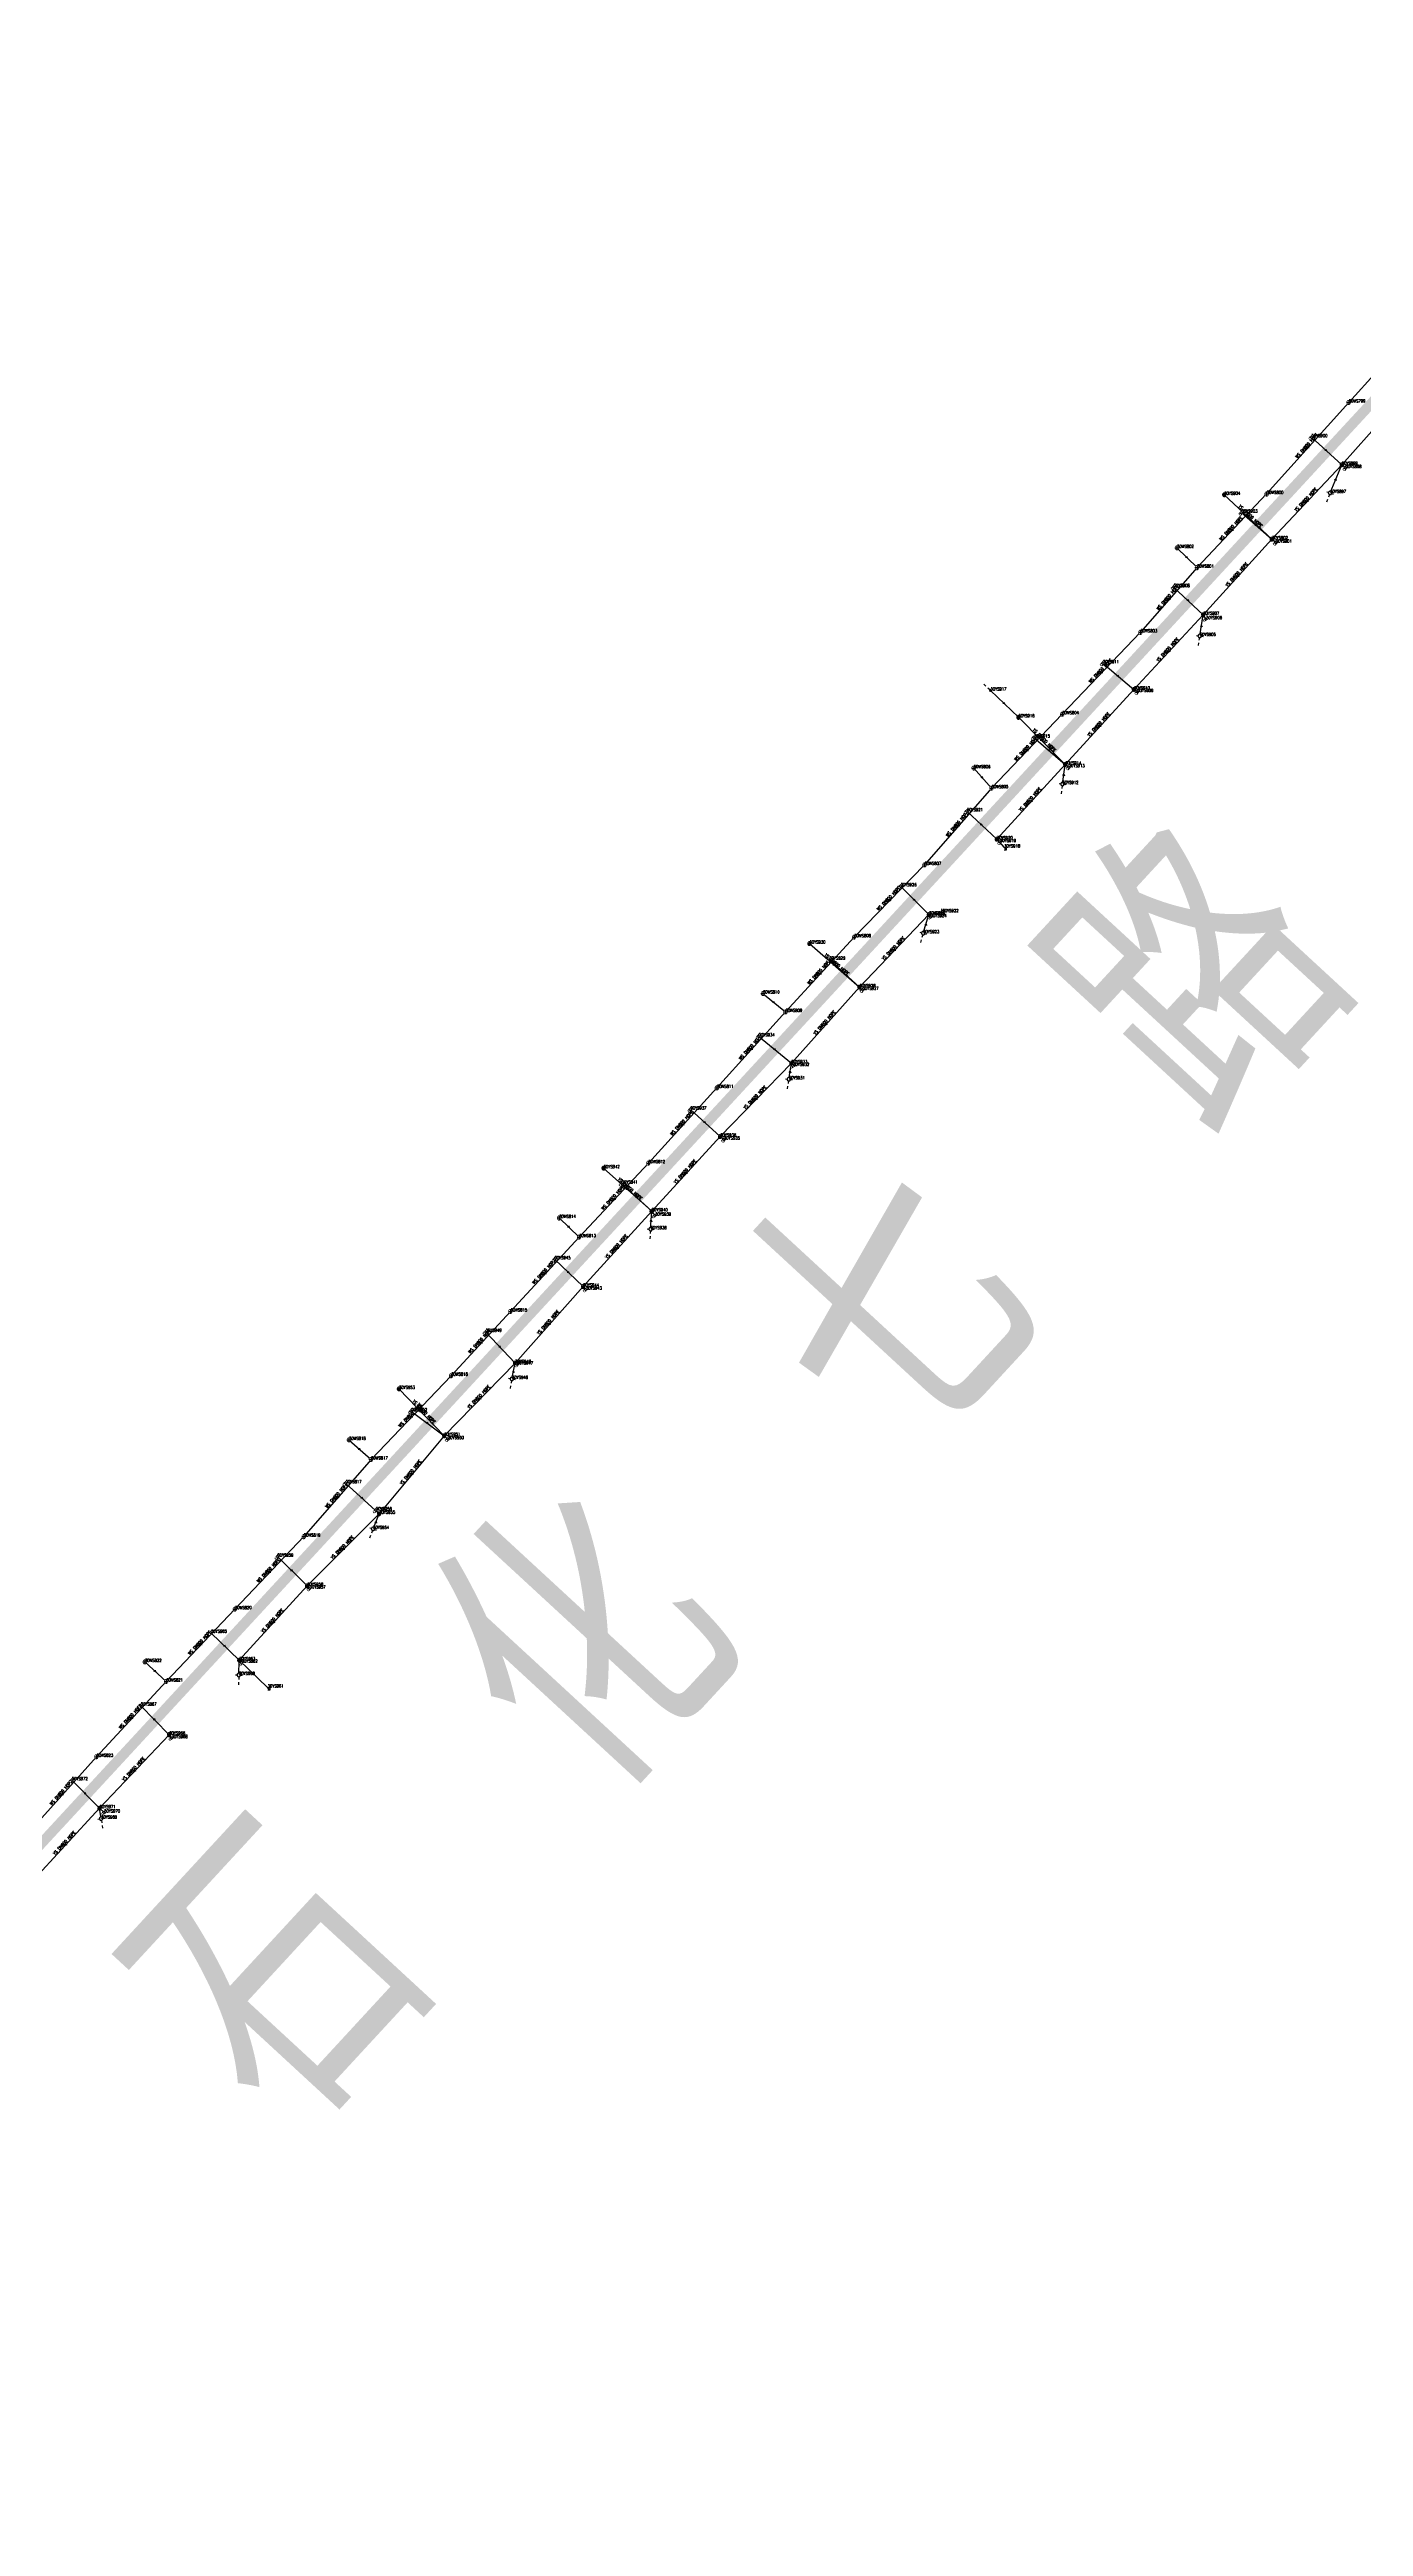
# Model space of a CAD drawing. Extents: x 78813 to 99477, y 2421021 to 2448125.
# Drawn here: x 86275 to 86662, y 2432665 to 2433396 of the extents above; entities that cross this region are included whole.
import ezdxf
from ezdxf.enums import TextEntityAlignment as Align

# ---------------------------------------------------------------- set-up
doc = ezdxf.new("R2010")
doc.units = 0
doc.set_wipeout_variables(frame=1)
doc.layers.get('0').update_dxf_attribs({"linetype": 'CONTINUOUS'})
for name, color, linetype in [('DX_WS', 16, 'CONTINUOUS'), ('DX_YS', 42, 'CONTINUOUS'), ('道路', 5, 'CONTINUOUS')]:
    doc.layers.add(name, color=color, linetype=linetype)
for name, color, linetype, true_color in [('WSLINE', 7, 'CONTINUOUS', 0x7f0000), ('YSANNEXE', 7, 'CONTINUOUS', 0xcc9900), ('YSLINE', 7, 'CONTINUOUS', 0xcc9900)]:
    doc.layers.add(name, color=color, linetype=linetype, true_color=true_color)
doc.layers.add('道路名称', color=7, linetype='CONTINUOUS', lineweight=0)
doc.styles.add('CcNameZT', font='txt.SHX', dxfattribs={"width": 0.8, "bigfont": 'HZTXT.SHX'})
doc.styles.get("Standard").update_dxf_attribs({"font": 'txt.shx', "bigfont": 'hztxt.shx'})
doc.styles.add('宋体0.7', font='', dxfattribs={"width": 0.7})
doc.styles.get('宋体0.7').set_extended_font_data('SimSun')

# ---------------------------------------------------------------- blocks, each defined once
blk = doc.blocks.new('PS污水井')
blk.add_lwpolyline([(1, 0), (1, 0.1), (1, 0.1), (1, 0.2), (1, 0.3), (0.9, 0.3), (0.9, 0.4), (0.9, 0.5), (0.8, 0.5), (0.8, 0.6), (0.8, 0.6), (0.7, 0.7), (0.7, 0.7), (0.6, 0.8), (0.6, 0.8), (0.5, 0.9), (0.4, 0.9), (0.4, 0.9), (0.3, 1), (0.2, 1), (0.2, 1), (0.1, 1), (0, 1), (0, 1), (-0.1, 1), (-0.2, 1), (-0.2, 1), (-0.3, 1), (-0.4, 0.9), (-0.4, 0.9), (-0.5, 0.9), (-0.6, 0.8), (-0.6, 0.8), (-0.7, 0.7), (-0.7, 0.7), (-0.8, 0.6), (-0.8, 0.6), (-0.8, 0.5), (-0.9, 0.5), (-0.9, 0.4), (-0.9, 0.3), (-1, 0.3), (-1, 0.2), (-1, 0.1), (-1, 0.1), (-1, 0), (-1, -0.1), (-1, -0.1), (-1, -0.2), (-1, -0.3), (-0.9, -0.3), (-0.9, -0.4), (-0.9, -0.5), (-0.8, -0.5), (-0.8, -0.6), (-0.8, -0.6), (-0.7, -0.7), (-0.7, -0.7), (-0.6, -0.8), (-0.6, -0.8), (-0.5, -0.9), (-0.4, -0.9), (-0.4, -0.9), (-0.3, -1), (-0.2, -1), (-0.2, -1), (-0.1, -1), (0, -1), (0, -1), (0.1, -1), (0.2, -1), (0.2, -1), (0.3, -1), (0.4, -0.9), (0.4, -0.9), (0.5, -0.9), (0.6, -0.8), (0.6, -0.8), (0.7, -0.7), (0.7, -0.7), (0.8, -0.6), (0.8, -0.6), (0.8, -0.5), (0.9, -0.5), (0.9, -0.4), (0.9, -0.3), (1, -0.3), (1, -0.2), (1, -0.1), (1, 0)], close=True)
blk.add_wipeout([(1, 0), (1, 0.1), (1, 0.1), (1, 0.2), (1, 0.3), (0.9, 0.3), (0.9, 0.4), (0.9, 0.5), (0.8, 0.5), (0.8, 0.6), (0.8, 0.6), (0.7, 0.7), (0.7, 0.7), (0.6, 0.8), (0.6, 0.8), (0.5, 0.9), (0.4, 0.9), (0.4, 0.9), (0.3, 1), (0.2, 1), (0.2, 1), (0.1, 1), (0, 1), (0, 1), (-0.1, 1), (-0.2, 1), (-0.2, 1), (-0.3, 1), (-0.4, 0.9), (-0.4, 0.9), (-0.5, 0.9), (-0.6, 0.8), (-0.6, 0.8), (-0.7, 0.7), (-0.7, 0.7), (-0.8, 0.6), (-0.8, 0.6), (-0.8, 0.5), (-0.9, 0.5), (-0.9, 0.4), (-0.9, 0.3), (-1, 0.3), (-1, 0.2), (-1, 0.1), (-1, 0.1), (-1, 0), (-1, -0.1), (-1, -0.1), (-1, -0.2), (-1, -0.3), (-0.9, -0.3), (-0.9, -0.4), (-0.9, -0.5), (-0.8, -0.5), (-0.8, -0.6), (-0.8, -0.6), (-0.7, -0.7), (-0.7, -0.7), (-0.6, -0.8), (-0.6, -0.8), (-0.5, -0.9), (-0.4, -0.9), (-0.4, -0.9), (-0.3, -1), (-0.2, -1), (-0.2, -1), (-0.1, -1), (0, -1), (0, -1), (0.1, -1), (0.2, -1), (0.2, -1), (0.3, -1), (0.4, -0.9), (0.4, -0.9), (0.5, -0.9), (0.6, -0.8), (0.6, -0.8), (0.7, -0.7), (0.7, -0.7), (0.8, -0.6), (0.8, -0.6), (0.8, -0.5), (0.9, -0.5), (0.9, -0.4), (0.9, -0.3), (1, -0.3), (1, -0.2), (1, -0.1)])
for p, q in [((-1, 0), (0, 0)), ((0, 1), (0, 0)), ((0, 0), (0, -1)), ((0, 0), (1, 0))]:
    blk.add_line(p, q)
blk = doc.blocks.new('LX')
for p, q in [((-0.866, 0.5), (0, 0)), ((0, 0), (-0.866, -0.5))]:
    blk.add_line(p, q)
blk = doc.blocks.new('PS出水口')
for points in [[(0, 0), (2, 0)], [(1.1, -0.9), (2, 0), (1.1, 0.9)]]:
    blk.add_lwpolyline(points)
blk = doc.blocks.new('PS雨水井')
blk.add_lwpolyline([(1, 0), (1, 0.1), (1, 0.1), (1, 0.2), (1, 0.3), (0.9, 0.3), (0.9, 0.4), (0.9, 0.5), (0.8, 0.5), (0.8, 0.6), (0.8, 0.6), (0.7, 0.7), (0.7, 0.7), (0.6, 0.8), (0.6, 0.8), (0.5, 0.9), (0.4, 0.9), (0.4, 0.9), (0.3, 1), (0.2, 1), (0.2, 1), (0.1, 1), (0, 1), (0, 1), (-0.1, 1), (-0.2, 1), (-0.2, 1), (-0.3, 1), (-0.4, 0.9), (-0.4, 0.9), (-0.5, 0.9), (-0.6, 0.8), (-0.6, 0.8), (-0.7, 0.7), (-0.7, 0.7), (-0.8, 0.6), (-0.8, 0.6), (-0.8, 0.5), (-0.9, 0.5), (-0.9, 0.4), (-0.9, 0.3), (-1, 0.3), (-1, 0.2), (-1, 0.1), (-1, 0.1), (-1, 0), (-1, -0.1), (-1, -0.1), (-1, -0.2), (-1, -0.3), (-0.9, -0.3), (-0.9, -0.4), (-0.9, -0.5), (-0.8, -0.5), (-0.8, -0.6), (-0.8, -0.6), (-0.7, -0.7), (-0.7, -0.7), (-0.6, -0.8), (-0.6, -0.8), (-0.5, -0.9), (-0.4, -0.9), (-0.4, -0.9), (-0.3, -1), (-0.2, -1), (-0.2, -1), (-0.1, -1), (0, -1), (0, -1), (0.1, -1), (0.2, -1), (0.2, -1), (0.3, -1), (0.4, -0.9), (0.4, -0.9), (0.5, -0.9), (0.6, -0.8), (0.6, -0.8), (0.7, -0.7), (0.7, -0.7), (0.8, -0.6), (0.8, -0.6), (0.8, -0.5), (0.9, -0.5), (0.9, -0.4), (0.9, -0.3), (1, -0.3), (1, -0.2), (1, -0.1), (1, 0)], close=True)
blk.add_wipeout([(1, 0), (1, 0.1), (1, 0.1), (1, 0.2), (1, 0.3), (0.9, 0.3), (0.9, 0.4), (0.9, 0.5), (0.8, 0.5), (0.8, 0.6), (0.8, 0.6), (0.7, 0.7), (0.7, 0.7), (0.6, 0.8), (0.6, 0.8), (0.5, 0.9), (0.4, 0.9), (0.4, 0.9), (0.3, 1), (0.2, 1), (0.2, 1), (0.1, 1), (0, 1), (0, 1), (-0.1, 1), (-0.2, 1), (-0.2, 1), (-0.3, 1), (-0.4, 0.9), (-0.4, 0.9), (-0.5, 0.9), (-0.6, 0.8), (-0.6, 0.8), (-0.7, 0.7), (-0.7, 0.7), (-0.8, 0.6), (-0.8, 0.6), (-0.8, 0.5), (-0.9, 0.5), (-0.9, 0.4), (-0.9, 0.3), (-1, 0.3), (-1, 0.2), (-1, 0.1), (-1, 0.1), (-1, 0), (-1, -0.1), (-1, -0.1), (-1, -0.2), (-1, -0.3), (-0.9, -0.3), (-0.9, -0.4), (-0.9, -0.5), (-0.8, -0.5), (-0.8, -0.6), (-0.8, -0.6), (-0.7, -0.7), (-0.7, -0.7), (-0.6, -0.8), (-0.6, -0.8), (-0.5, -0.9), (-0.4, -0.9), (-0.4, -0.9), (-0.3, -1), (-0.2, -1), (-0.2, -1), (-0.1, -1), (0, -1), (0, -1), (0.1, -1), (0.2, -1), (0.2, -1), (0.3, -1), (0.4, -0.9), (0.4, -0.9), (0.5, -0.9), (0.6, -0.8), (0.6, -0.8), (0.7, -0.7), (0.7, -0.7), (0.8, -0.6), (0.8, -0.6), (0.8, -0.5), (0.9, -0.5), (0.9, -0.4), (0.9, -0.3), (1, -0.3), (1, -0.2), (1, -0.1)])
for p, q in [((-1, 0), (0, 0)), ((-0.9, 0.5), (0, 0.5)), ((0, 1), (0, 0)), ((0, 0.5), (0.9, 0.5)), ((0, 0), (0, -1)), ((0, 0), (1, 0)), ((-0.9, -0.5), (0, -0.5)), ((0, -0.5), (0.9, -0.5))]:
    blk.add_line(p, q)
blk = doc.blocks.new('PS预留口')
blk.add_lwpolyline([(4.2, 0), (5.8, 0)])
blk.add_wipeout([(1, 0), (1, 0.1), (1, 0.1), (1, 0.2), (1, 0.3), (0.9, 0.3), (0.9, 0.4), (0.9, 0.5), (0.8, 0.5), (0.8, 0.6), (0.8, 0.6), (0.7, 0.7), (0.7, 0.7), (0.6, 0.8), (0.6, 0.8), (0.5, 0.9), (0.4, 0.9), (0.4, 0.9), (0.3, 1), (0.2, 1), (0.2, 1), (0.1, 1), (0, 1), (0, 1), (-0.1, 1), (-0.2, 1), (-0.2, 1), (-0.3, 1), (-0.4, 0.9), (-0.4, 0.9), (-0.5, 0.9), (-0.6, 0.8), (-0.6, 0.8), (-0.7, 0.7), (-0.7, 0.7), (-0.8, 0.6), (-0.8, 0.6), (-0.8, 0.5), (-0.9, 0.5), (-0.9, 0.4), (-0.9, 0.3), (-1, 0.3), (-1, 0.2), (-1, 0.1), (-1, 0.1), (-1, 0), (-1, -0.1), (-1, -0.1), (-1, -0.2), (-1, -0.3), (-0.9, -0.3), (-0.9, -0.4), (-0.9, -0.5), (-0.8, -0.5), (-0.8, -0.6), (-0.8, -0.6), (-0.7, -0.7), (-0.7, -0.7), (-0.6, -0.8), (-0.6, -0.8), (-0.5, -0.9), (-0.4, -0.9), (-0.4, -0.9), (-0.3, -1), (-0.2, -1), (-0.2, -1), (-0.1, -1), (0, -1), (0, -1), (0.1, -1), (0.2, -1), (0.2, -1), (0.3, -1), (0.4, -0.9), (0.4, -0.9), (0.5, -0.9), (0.6, -0.8), (0.6, -0.8), (0.7, -0.7), (0.7, -0.7), (0.8, -0.6), (0.8, -0.6), (0.8, -0.5), (0.9, -0.5), (0.9, -0.4), (0.9, -0.3), (1, -0.3), (1, -0.2), (1, -0.1)])
blk.add_line((1, 0), (2.6, 0))
blk.add_lwpolyline([(1, 0), (1, 0.1), (1, 0.1), (1, 0.2), (1, 0.3), (0.9, 0.3), (0.9, 0.4), (0.9, 0.5), (0.8, 0.5), (0.8, 0.6), (0.8, 0.6), (0.7, 0.7), (0.7, 0.7), (0.6, 0.8), (0.6, 0.8), (0.5, 0.9), (0.4, 0.9), (0.4, 0.9), (0.3, 1), (0.2, 1), (0.2, 1), (0.1, 1), (0, 1), (0, 1), (-0.1, 1), (-0.2, 1), (-0.2, 1), (-0.3, 1), (-0.4, 0.9), (-0.4, 0.9), (-0.5, 0.9), (-0.6, 0.8), (-0.6, 0.8), (-0.7, 0.7), (-0.7, 0.7), (-0.8, 0.6), (-0.8, 0.6), (-0.8, 0.5), (-0.9, 0.5), (-0.9, 0.4), (-0.9, 0.3), (-1, 0.3), (-1, 0.2), (-1, 0.1), (-1, 0.1), (-1, 0), (-1, -0.1), (-1, -0.1), (-1, -0.2), (-1, -0.3), (-0.9, -0.3), (-0.9, -0.4), (-0.9, -0.5), (-0.8, -0.5), (-0.8, -0.6), (-0.8, -0.6), (-0.7, -0.7), (-0.7, -0.7), (-0.6, -0.8), (-0.6, -0.8), (-0.5, -0.9), (-0.4, -0.9), (-0.4, -0.9), (-0.3, -1), (-0.2, -1), (-0.2, -1), (-0.1, -1), (0, -1), (0, -1), (0.1, -1), (0.2, -1), (0.2, -1), (0.3, -1), (0.4, -0.9), (0.4, -0.9), (0.5, -0.9), (0.6, -0.8), (0.6, -0.8), (0.7, -0.7), (0.7, -0.7), (0.8, -0.6), (0.8, -0.6), (0.8, -0.5), (0.9, -0.5), (0.9, -0.4), (0.9, -0.3), (1, -0.3), (1, -0.2), (1, -0.1), (1, 0)], close=True)
for points in [[(0, 1), (0, 2)], [(0, -2), (0, -1)]]:
    blk.add_lwpolyline(points)
blk = doc.blocks.new('PS非普查')
blk.add_lwpolyline([(3.7, 0), (5.3, 0)])
blk.add_wipeout([(0.5, 0), (0.5, 0), (0.5, 0.1), (0.5, 0.1), (0.5, 0.1), (0.5, 0.2), (0.5, 0.2), (0.4, 0.2), (0.4, 0.3), (0.4, 0.3), (0.4, 0.3), (0.4, 0.3), (0.3, 0.4), (0.3, 0.4), (0.3, 0.4), (0.2, 0.4), (0.2, 0.4), (0.2, 0.5), (0.2, 0.5), (0.1, 0.5), (0.1, 0.5), (0.1, 0.5), (0, 0.5), (0, 0.5), (-0.1, 0.5), (-0.1, 0.5), (-0.1, 0.5), (-0.2, 0.5), (-0.2, 0.5), (-0.2, 0.4), (-0.3, 0.4), (-0.3, 0.4), (-0.3, 0.4), (-0.3, 0.4), (-0.4, 0.3), (-0.4, 0.3), (-0.4, 0.3), (-0.4, 0.3), (-0.4, 0.2), (-0.5, 0.2), (-0.5, 0.2), (-0.5, 0.1), (-0.5, 0.1), (-0.5, 0.1), (-0.5, 0), (-0.5, 0), (-0.5, 0), (-0.5, -0.1), (-0.5, -0.1), (-0.5, -0.1), (-0.5, -0.2), (-0.5, -0.2), (-0.4, -0.2), (-0.4, -0.3), (-0.4, -0.3), (-0.4, -0.3), (-0.4, -0.3), (-0.3, -0.4), (-0.3, -0.4), (-0.3, -0.4), (-0.3, -0.4), (-0.2, -0.4), (-0.2, -0.5), (-0.2, -0.5), (-0.1, -0.5), (-0.1, -0.5), (-0.1, -0.5), (0, -0.5), (0, -0.5), (0.1, -0.5), (0.1, -0.5), (0.1, -0.5), (0.2, -0.5), (0.2, -0.5), (0.2, -0.4), (0.2, -0.4), (0.3, -0.4), (0.3, -0.4), (0.3, -0.4), (0.4, -0.3), (0.4, -0.3), (0.4, -0.3), (0.4, -0.3), (0.4, -0.2), (0.5, -0.2), (0.5, -0.2), (0.5, -0.1), (0.5, -0.1), (0.5, -0.1)])
blk.add_line((0.5, 0), (2.1, 0))
blk.add_lwpolyline([(0.5, 0), (0.5, 0), (0.5, 0.1), (0.5, 0.1), (0.5, 0.1), (0.5, 0.2), (0.5, 0.2), (0.4, 0.2), (0.4, 0.3), (0.4, 0.3), (0.4, 0.3), (0.4, 0.3), (0.3, 0.4), (0.3, 0.4), (0.3, 0.4), (0.2, 0.4), (0.2, 0.4), (0.2, 0.5), (0.2, 0.5), (0.1, 0.5), (0.1, 0.5), (0.1, 0.5), (0, 0.5), (0, 0.5), (-0.1, 0.5), (-0.1, 0.5), (-0.1, 0.5), (-0.2, 0.5), (-0.2, 0.5), (-0.2, 0.4), (-0.3, 0.4), (-0.3, 0.4), (-0.3, 0.4), (-0.3, 0.4), (-0.4, 0.3), (-0.4, 0.3), (-0.4, 0.3), (-0.4, 0.3), (-0.4, 0.2), (-0.5, 0.2), (-0.5, 0.2), (-0.5, 0.1), (-0.5, 0.1), (-0.5, 0.1), (-0.5, 0), (-0.5, 0), (-0.5, 0), (-0.5, -0.1), (-0.5, -0.1), (-0.5, -0.1), (-0.5, -0.2), (-0.5, -0.2), (-0.4, -0.2), (-0.4, -0.3), (-0.4, -0.3), (-0.4, -0.3), (-0.4, -0.3), (-0.3, -0.4), (-0.3, -0.4), (-0.3, -0.4), (-0.3, -0.4), (-0.2, -0.4), (-0.2, -0.5), (-0.2, -0.5), (-0.1, -0.5), (-0.1, -0.5), (-0.1, -0.5), (0, -0.5), (0, -0.5), (0.1, -0.5), (0.1, -0.5), (0.1, -0.5), (0.2, -0.5), (0.2, -0.5), (0.2, -0.4), (0.2, -0.4), (0.3, -0.4), (0.3, -0.4), (0.3, -0.4), (0.4, -0.3), (0.4, -0.3), (0.4, -0.3), (0.4, -0.3), (0.4, -0.2), (0.5, -0.2), (0.5, -0.2), (0.5, -0.1), (0.5, -0.1), (0.5, -0.1), (0.5, 0)], close=True)
blk = doc.blocks.new('PS雨篦')
blk.add_lwpolyline([(-1.5, 0.5), (0, 0.5), (1.5, 0.5), (1.5, -0.5), (0, -0.5), (-1.5, -0.5)], close=True)
blk.add_wipeout([(-1.5, 0.5), (0, 0.5), (1.5, 0.5), (1.5, -0.5), (0, -0.5), (-1.5, -0.5)])
for p, q in [((-0.5, -0.5), (-0.5, 0.5)), ((0.5, -0.5), (0.5, 0.5))]:
    blk.add_line(p, q)

msp = doc.modelspace()

# ---------------------------------------------------------------- linework, layer by layer
at = {"layer": 'WSLINE'}
for p, q in [((86674.85, 2433310.73), (86658.13, 2433292.26)), ((86658.13, 2433292.26), (86633.92, 2433265.25)), ((86633.92, 2433265.25), (86613.36, 2433243.51)), ((86607.45, 2433249.32), (86613.36, 2433243.51)), ((86613.36, 2433243.51), (86596.67, 2433224.42)), ((86596.67, 2433224.42), (86573.58, 2433200.26)), ((86573.58, 2433200.26), (86552.73, 2433178.44)), ((86547.45, 2433184.35), (86552.73, 2433178.44)), ((86552.73, 2433178.44), (86532.93, 2433155.76)), ((86532.93, 2433155.76), (86512.19, 2433134.46)), ((86512.19, 2433134.46), (86491.91, 2433112.37)), ((86485.25, 2433117.81), (86491.91, 2433112.37)), ((86491.91, 2433112.37), (86471.64, 2433089.95)), ((86471.64, 2433089.95), (86451.44, 2433067.77)), ((86451.44, 2433067.77), (86431, 2433045.93)), ((86425.1, 2433051.56), (86431, 2433045.93)), ((86431, 2433045.93), (86410.72, 2433023.98)), ((86410.72, 2433023.98), (86393.21, 2433005.01)), ((86393.21, 2433005.01), (86369.57, 2432980.3)), ((86363.07, 2432986.06), (86369.57, 2432980.3)), ((86369.57, 2432980.3), (86349.71, 2432957.51)), ((86349.71, 2432957.51), (86329.4, 2432936.14)), ((86329.4, 2432936.14), (86309.13, 2432914.78)), ((86302.82, 2432920.54), (86309.13, 2432914.78)), ((86309.13, 2432914.78), (86288.53, 2432892.54)), ((86288.53, 2432892.54), (86268.21, 2432869.83))]:
    msp.add_line(p, q, dxfattribs=at)
at = {"layer": 'YSLINE'}
for p, q in [((86647.11, 2433282.02), (86656.07, 2433273.88)), ((86652.64, 2433265.55), (86656.07, 2433273.88)), ((86657.19, 2433272.92), (86656.07, 2433273.88)), ((86626.49, 2433259.74), (86635.44, 2433251.89)), ((86636.6, 2433250.89), (86635.44, 2433251.89)), ((86606.47, 2433237.79), (86615.21, 2433229.61)), ((86614.16, 2433223.35), (86615.21, 2433229.61)), ((86616.03, 2433228.3), (86615.21, 2433229.61)), ((86585.58, 2433215.27), (86594.73, 2433207.56)), ((86552.4, 2433207.25), (86560.66, 2433199.33)), ((86595.73, 2433206.81), (86594.73, 2433207.56)), ((86565.24, 2433193.37), (86574.49, 2433185.44)), ((86573.64, 2433179.65), (86574.49, 2433185.44)), ((86575.49, 2433184.61), (86574.49, 2433185.44)), ((86545.41, 2433171.63), (86554.26, 2433163.34)), ((86555.23, 2433162.51), (86554.26, 2433163.34)), ((86554.26, 2433163.34), (86556.43, 2433160.94)), ((86525.85, 2433149.5), (86534.23, 2433141.12)), ((86532.55, 2433135.62), (86534.23, 2433141.12)), ((86538.25, 2433141.82), (86534.23, 2433141.12)), ((86534.73, 2433140.39), (86534.23, 2433141.12)), ((86504.82, 2433127.83), (86513.75, 2433119.7)), ((86514.67, 2433118.89), (86513.75, 2433119.7)), ((86483.98, 2433105.18), (86493.65, 2433097.25)), ((86492.87, 2433092.5), (86493.65, 2433097.25)), ((86494.16, 2433096.43), (86493.65, 2433097.25)), ((86463.85, 2433083.61), (86472.62, 2433075.58)), ((86473.74, 2433074.71), (86472.62, 2433075.58)), ((86443.55, 2433061.71), (86452.41, 2433053.53)), ((86452.09, 2433048.26), (86452.41, 2433053.53)), ((86453.42, 2433052.25), (86452.41, 2433053.53)), ((86423.73, 2433039.37), (86432.16, 2433031.33)), ((86432.98, 2433030.42), (86432.16, 2433031.33)), ((86403.39, 2433017.96), (86412.08, 2433008.75)), ((86411.16, 2433004.05), (86412.08, 2433008.75)), ((86412.67, 2433008.35), (86412.08, 2433008.75)), ((86381.43, 2432994.55), (86391.2, 2432987.28)), ((86392.24, 2432986.3), (86391.2, 2432987.28)), ((86362.06, 2432973.31), (86371.98, 2432964.28)), ((86370.18, 2432959.78), (86371.98, 2432964.28)), ((86370.98, 2432965.28), (86371.98, 2432964.28)), ((86341.94, 2432951.61), (86350.73, 2432942.98)), ((86351.46, 2432942.23), (86350.73, 2432942.98)), ((86322.33, 2432929.15), (86330.69, 2432921.03)), ((86330.56, 2432916.68), (86330.69, 2432921.03)), ((86331.39, 2432920.33), (86330.69, 2432921.03)), ((86330.69, 2432921.03), (86339.07, 2432913)), ((86301.58, 2432907.65), (86310, 2432899.06)), ((86310.72, 2432898.08), (86310, 2432899.06)), ((86281.23, 2432885.62), (86289.46, 2432877.37)), ((86289.46, 2432877.37), (86269.15, 2432855.37)), ((86289.91, 2432874.29), (86289.46, 2432877.37)), ((86290.79, 2432876.1), (86289.46, 2432877.37))]:
    msp.add_line(p, q, dxfattribs=at)

# ---------------------------------------------------------------- block references
at = {"layer": 'DX_WS', "yscale": 0.5, "zscale": 0.5}
for p, xscale, rotation in [((86646.03, 2433278.75), 0.5000000000236343, 228.0372024639738), ((86623.64, 2433254.38), 0.5000000000041096, 226.8912868717683), ((86605.01, 2433233.96), 0.50000000014632, 228.6101602728715), ((86585.12, 2433212.34), 0.4999999998439218, 226.318329060497), ((86563.15, 2433189.35), 0.4999999998439218, 226.318329060497), ((86542.83, 2433167.1), 0.50000000014632, 228.6101602728715), ((86522.56, 2433145.11), 0.5000000000623607, 225.7453712877373), ((86502.05, 2433123.41), 0.5000000000745004, 227.4642446757911), ((86481.78, 2433101.16), 0.5000000000236343, 228.0372024639738), ((86461.54, 2433078.86), 0.5000000000745004, 227.4642446757911), ((86441.22, 2433056.85), 0.5000000000041096, 226.8912868717683), ((86420.86, 2433034.96), 0.5000000000745004, 227.4642446757911), ((86401.96, 2433014.5), 0.5000000000745004, 227.4642446757911), ((86381.39, 2432992.65), 0.4999999998439218, 226.318329060497), ((86359.64, 2432968.91), 0.5000000001008229, 229.1831180618362), ((86339.55, 2432946.83), 0.4999999998439218, 226.318329060497), ((86319.26, 2432925.46), 0.4999999998439218, 226.318329060497), ((86298.83, 2432903.66), 0.5000000000745004, 227.4642446757911), ((86278.37, 2432881.18), 0.5000000000236343, 228.0372024639738)]:
    msp.add_blockref('LX', p, dxfattribs=dict(at, xscale=xscale, rotation=rotation))
at = {"layer": 'DX_YS', "yscale": 0.5, "zscale": 0.5}
for p, xscale, rotation in [((86556.43, 2433160.94, 1.5), 0.5000000000442041, 312.0201010232801), ((86339.07, 2432913, 1.6), 0.4999999998560045, 316.2430877271307)]:
    msp.add_blockref('PS出水口', p, dxfattribs=dict(at, xscale=xscale, rotation=rotation))
at = {"layer": 'YSANNEXE', "yscale": 0.5, "zscale": 0.5}
for p, xscale, rotation in [((86645.75, 2433262.89), 0.5000000000041096, 226.8912868717683), ((86625.32, 2433240.75), 0.5000000000236343, 228.0372024639738), ((86604.97, 2433218.58), 0.5000000000041096, 226.8912868717683), ((86584.61, 2433196.5), 0.5000000000745004, 227.4642446757911), ((86564.37, 2433174.39), 0.5000000000745004, 227.4642446757911), ((86523.99, 2433130.41), 0.4999999998439218, 226.318329060497), ((86503.7, 2433108.48), 0.5000000000236343, 228.0372024639738), ((86488.82, 2433101.22), 0.4999999999499777, 320.8563652809367), ((86483.13, 2433086.42), 0.5000000000623607, 225.7453712877373), ((86462.52, 2433064.56), 0.5000000000745004, 227.4642446757911), ((86442.28, 2433042.43), 0.5000000000745004, 227.4642446757911), ((86422.12, 2433020.04), 0.50000000014632, 228.6101602728715), ((86401.64, 2432998.02), 0.5000000000623607, 225.7453712877373), ((86386.31, 2432990.92), 0.5000000000663232, 323.1481964433724), ((86381.59, 2432975.78), 0.4999999999526228, 230.3290336375206), ((86361.35, 2432953.63), 0.5000000001441505, 225.1724135036378), ((86340.71, 2432932.01), 0.5000000000745004, 227.4642446757911), ((86299.73, 2432888.21), 0.4999999998439218, 226.318329060497), ((86279.31, 2432866.37), 0.5000000000745004, 227.4642446757911)]:
    msp.add_blockref('LX', p, dxfattribs=dict(at, xscale=xscale, rotation=rotation))

# ---------------------------------------------------------------- texts
at = {"layer": 'DX_WS', "style": 'CcNameZT', "width": 0.8}
for rotation, p in [(48.11552, (86645.84, 2433278.92, -0.14)), (46.60603, (86623.46, 2433254.55, -0.05)), (48.83533, (86604.83, 2433234.13, -0.29)), (46.29862, (86584.94, 2433212.51, -0.09)), (46.29408, (86562.97, 2433189.52, -0.19)), (48.89125, (86542.64, 2433167.26, -0.32)), (45.7672, (86522.39, 2433145.28, 0.12)), (47.44613, (86501.87, 2433123.58, -0.31)), (47.88034, (86481.59, 2433101.32, -0.26)), (47.66284, (86461.36, 2433079.03, -0.24)), (46.90613, (86441.04, 2433057.02, -0.4)), (47.25257, (86420.68, 2433035.13, -0.14)), (47.29973, (86401.78, 2433014.67, -0.16)), (46.27236, (86381.21, 2432992.83, -0.24)), (48.92283, (86359.45, 2432969.07, -0.21)), (46.45401, (86339.37, 2432947, -0.04)), (46.49708, (86319.08, 2432925.63, 0.03)), (47.19351, (86298.64, 2432903.83, -0.06)), (48.19281, (86278.18, 2432881.35, 0.16))]:
    msp.add_text(' WS DN800 HDPE', height=0.9, rotation=rotation, dxfattribs=at).set_placement(p, align=Align.CENTER)
at = {"layer": 'DX_YS', "style": 'CcNameZT', "width": 0.8}
for rotation, p in [(47.75935, (86625.14, 2433240.92, 1.57)), (47.12907, (86604.79, 2433218.75, 1.51)), (47.52371, (86584.43, 2433196.67, 1.43)), (47.53349, (86564.19, 2433174.56, 1.42)), (46.28652, (86523.81, 2433130.59, 1.97)), (48.16007, (86503.51, 2433108.65, 1.85)), (45.86142, (86482.96, 2433086.59, 1.79)), (47.50508, (86462.33, 2433064.73, 1.69)), (47.61254, (86442.1, 2433042.6, 1.6)), (48.36205, (86421.93, 2433020.21, 1.62)), (45.79405, (86401.46, 2432998.19, 1.35)), (50.11488, (86381.4, 2432975.94, 1.41)), (45.07541, (86361.18, 2432953.81, 1.3)), (47.6043, (86340.53, 2432932.17, 1.4)), (46.56545, (86299.55, 2432888.38, 1.8)), (47.29158, (86279.12, 2432866.54, 1.91))]:
    msp.add_text(' YS DN600 HDPE', height=0.9, rotation=rotation, dxfattribs=at).set_placement(p, align=Align.CENTER)
at = {"layer": 'DX_YS', "width": 0.8}
msp.add_text('30YS961', height=0.9, dxfattribs=at).set_placement((86339.07, 2432913, 1.6))

# ---------------------------------------------------------------- next in the draw order: block references
at = {"layer": 'DX_WS', "xscale": 0.5, "yscale": 0.5, "zscale": 0.5}
for p in [(86658.13, 2433292.26, -0.14), (86633.92, 2433265.25, -0.05), (86607.45, 2433249.32, 0.19), (86613.36, 2433243.51, -0.29), (86596.67, 2433224.42, -0.09), (86573.58, 2433200.26, -0.19), (86547.45, 2433184.35, 0.73), (86552.73, 2433178.44, -0.32), (86532.93, 2433155.76, 0.12), (86512.19, 2433134.46, -0.31), (86485.25, 2433117.81, 0.15), (86491.91, 2433112.37, -0.26), (86471.64, 2433089.95, -0.24), (86451.44, 2433067.77, -0.4), (86425.1, 2433051.56, 0.67), (86431, 2433045.93, -0.14), (86410.72, 2433023.98, -0.16), (86393.21, 2433005.01, -0.24), (86363.07, 2432986.06, 0.01), (86369.57, 2432980.3, -0.21), (86349.71, 2432957.51, -0.04), (86329.4, 2432936.14, 0.03), (86302.82, 2432920.54, 0.94), (86309.13, 2432914.78, -0.06), (86288.53, 2432892.54, 0.16)]:
    msp.add_blockref('PS污水井', p, dxfattribs=at)
at = {"layer": 'DX_YS', "yscale": 0.5, "zscale": 0.5}
for name, p, xscale, rotation in [('PS雨篦', (86647.11, 2433282.02, 2.65), 0.5000000001152306, 227.7307663063735), ('PS雨篦', (86606.47, 2433237.79, 2.87), 0.5000000000703299, 226.8587425342004), ('PS雨篦', (86585.58, 2433215.27, 2.9), 0.4999999999795655, 229.8622902845271), ('PS非普查', (86552.4, 2433207.25, 2.26), 0.5000000000333022, 136.2423643259646), ('PS雨篦', (86545.41, 2433171.63, 3.27), 0.5000000000039567, 226.8982433622956), ('PS雨篦', (86525.85, 2433149.5, 3.27), 0.5000000001123622, 225.0205140745682), ('PS雨篦', (86483.98, 2433105.18, 2.94), 0.5000000001438498, 230.6380411720122), ('PS雨篦', (86463.85, 2433083.61, 2.65), 0.4999999998669186, 227.5541128403896), ('PS雨篦', (86423.73, 2433039.37, 2.94), 0.5000000000987087, 226.3610278955576), ('PS雨篦', (86403.39, 2433017.96, 2.9), 0.500000000030845, 223.3418504820325), ('PS雨篦', (86362.06, 2432973.31, 3.02), 0.4999999998323711, 227.6846241817878), ('PS雨篦', (86341.94, 2432951.61, 2.92), 0.5000000001341007, 225.5163420080922), ('PS雨篦', (86322.33, 2432929.15, 3.27), 0.5000000001468256, 225.8030130900009), ('PS雨篦', (86301.58, 2432907.65, 3.36), 0.5000000000150162, 224.4105926940301), ('PS雨篦', (86281.23, 2432885.62, 3.49), 0.5000000000999679, 224.899219038465)]:
    msp.add_blockref(name, p, dxfattribs=dict(at, xscale=xscale, rotation=rotation))

# ---------------------------------------------------------------- next in the draw order: linework, layer by layer
at = {"layer": 'YSLINE'}
for p, q in [((86676.28, 2433296.46), (86656.07, 2433273.88)), ((86656.07, 2433273.88), (86635.44, 2433251.89)), ((86621.4, 2433265.02), (86635.44, 2433251.89)), ((86635.44, 2433251.89), (86615.21, 2433229.61)), ((86615.21, 2433229.61), (86594.73, 2433207.56)), ((86594.73, 2433207.56), (86574.49, 2433185.44)), ((86560.66, 2433199.33), (86574.49, 2433185.44)), ((86574.49, 2433185.44), (86554.26, 2433163.34)), ((86534.23, 2433141.12), (86513.75, 2433119.7)), ((86498.97, 2433132.56), (86513.75, 2433119.7)), ((86513.75, 2433119.7), (86493.65, 2433097.25)), ((86493.65, 2433097.25), (86472.62, 2433075.58)), ((86472.62, 2433075.58), (86452.41, 2433053.53)), ((86438.23, 2433066.27), (86452.41, 2433053.53)), ((86452.41, 2433053.53), (86432.16, 2433031.33)), ((86432.16, 2433031.33), (86412.08, 2433008.75)), ((86412.08, 2433008.75), (86391.2, 2432987.28)), ((86377.82, 2433001.1), (86391.2, 2432987.28)), ((86391.2, 2432987.28), (86371.98, 2432964.28)), ((86371.98, 2432964.28), (86350.73, 2432942.98)), ((86350.73, 2432942.98), (86330.69, 2432921.03)), ((86310, 2432899.06), (86289.46, 2432877.37))]:
    msp.add_line(p, q, dxfattribs=at)

# ---------------------------------------------------------------- next in the draw order: block references
at = {"layer": 'DX_WS', "yscale": 0.5, "zscale": 0.5}
for p, xscale, rotation in [((86610.41, 2433246.41), 0.4999999999800757, 315.6997451186957), ((86550.09, 2433181.4), 0.5000000001740614, 311.6890405344745), ((86488.58, 2433115.09), 0.4999999999499777, 320.8563652809367), ((86428.05, 2433048.74), 0.5000000001472552, 316.2727028938216), ((86366.32, 2432983.18), 0.4999999998866608, 318.5645341074481), ((86305.98, 2432917.66), 0.4999999999256761, 317.4186185119841)]:
    msp.add_blockref('LX', p, dxfattribs=dict(at, xscale=xscale, rotation=rotation))
at = {"layer": 'YSANNEXE', "yscale": 0.5, "zscale": 0.5}
for p, xscale, rotation in [((86651.59, 2433277.95), 0.4999999999871826, 317.9915762995381), ((86610.84, 2433233.7), 0.5000000000878982, 316.8456606964688), ((86590.16, 2433211.42), 0.4999999999088414, 319.7104496964721), ((86549.83, 2433167.48), 0.5000000000878982, 316.8456606964688), ((86468.24, 2433079.6), 0.4999999999256761, 317.4186185119841), ((86407.74, 2433013.36), 0.4999999999174108, 313.4079139450869), ((86346.34, 2432947.3), 0.4999999999800757, 315.6997451186957)]:
    msp.add_blockref('LX', p, dxfattribs=dict(at, xscale=xscale, rotation=rotation))

# ---------------------------------------------------------------- next in the draw order: texts
at = {"layer": 'DX_WS', "style": 'CcNameZT', "width": 0.8}
for s, p in [('30WS799', (86658.13, 2433292.26, -0.14)), ('30WS800', (86633.92, 2433265.25, -0.05)), ('30WS802', (86607.45, 2433249.32, 0.19)), ('30WS801', (86613.36, 2433243.51, -0.29)), ('30WS803', (86596.67, 2433224.42, -0.09)), ('30WS804', (86573.58, 2433200.26, -0.19)), ('30WS806', (86547.45, 2433184.35, 0.73)), ('30WS805', (86552.73, 2433178.44, -0.32)), ('30WS807', (86532.93, 2433155.76, 0.12)), ('30WS808', (86512.19, 2433134.46, -0.31)), ('30WS810', (86485.25, 2433117.81, 0.15)), ('30WS809', (86491.91, 2433112.37, -0.26)), ('30WS811', (86471.64, 2433089.95, -0.24)), ('30WS812', (86451.44, 2433067.77, -0.4)), ('30WS814', (86425.1, 2433051.56, 0.67)), ('30WS813', (86431, 2433045.93, -0.14)), ('30WS815', (86410.72, 2433023.98, -0.16)), ('30WS816', (86393.21, 2433005.01, -0.24)), ('30WS818', (86363.07, 2432986.06, 0.01)), ('30WS817', (86369.57, 2432980.3, -0.21)), ('30WS819', (86349.71, 2432957.51, -0.04)), ('30WS820', (86329.4, 2432936.14, 0.03)), ('30WS822', (86302.82, 2432920.54, 0.94)), ('30WS821', (86309.13, 2432914.78, -0.06)), ('30WS823', (86288.53, 2432892.54, 0.16))]:
    msp.add_text(s, height=0.9, dxfattribs=at).set_placement(p)
at = {"layer": 'DX_YS', "width": 0.8}
for s, p in [('30YS900', (86647.11, 2433282.02, 2.65)), ('30YS908', (86606.47, 2433237.79, 2.87)), ('30YS911', (86585.58, 2433215.27, 2.9)), ('30YS917', (86552.4, 2433207.25, 2.26)), ('30YS921', (86545.41, 2433171.63, 3.27)), ('30YS926', (86525.85, 2433149.5, 3.27)), ('30YS934', (86483.98, 2433105.18, 2.94)), ('30YS937', (86463.85, 2433083.61, 2.65)), ('30YS945', (86423.73, 2433039.37, 2.94)), ('30YS949', (86403.39, 2433017.96, 2.9)), ('30YS817', (86362.06, 2432973.31, 3.02)), ('30YS959', (86341.94, 2432951.61, 2.92)), ('30YS965', (86322.33, 2432929.15, 3.27)), ('30YS967', (86301.58, 2432907.65, 3.36)), ('30YS972', (86281.23, 2432885.62, 3.49))]:
    msp.add_text(s, height=0.9, dxfattribs=at).set_placement(p)

# ---------------------------------------------------------------- next in the draw order: block references
at = {"layer": 'DX_YS', "xscale": 0.5, "yscale": 0.5, "zscale": 0.5}
for p in [(86656.07, 2433273.88, 1.62), (86621.4, 2433265.02, 1.73), (86635.44, 2433251.89, 1.57), (86615.21, 2433229.61, 1.51), (86594.73, 2433207.56, 1.43), (86560.66, 2433199.33, 1.46), (86574.49, 2433185.44, 1.42), (86554.26, 2433163.34, 1.4), (86534.23, 2433141.12, 1.97), (86498.97, 2433132.56, 1.98), (86513.75, 2433119.7, 1.85), (86493.65, 2433097.25, 1.79), (86472.62, 2433075.58, 1.69), (86438.23, 2433066.27, 1.84), (86452.41, 2433053.53, 1.6), (86432.16, 2433031.33, 1.62), (86412.08, 2433008.75, 1.35), (86377.82, 2433001.1, 1.2), (86391.2, 2432987.28, 1.41), (86371.98, 2432964.28, 1.3), (86350.73, 2432942.98, 1.4), (86330.69, 2432921.03, 1.44), (86310, 2432899.06, 1.8), (86289.46, 2432877.37, 1.91)]:
    msp.add_blockref('PS雨水井', p, dxfattribs=at)
at = {"layer": 'DX_YS', "yscale": 0.5, "zscale": 0.5}
for name, p, xscale, rotation in [('PS预留口', (86652.64, 2433265.55, 2.2), 0.4999999999378802, 247.6254036453085), ('PS雨篦', (86626.49, 2433259.74, 2.78), 0.5000000000824182, 228.7570186283057), ('PS预留口', (86614.16, 2433223.35, 2.19), 0.4999999999297635, 260.5168867049384), ('PS雨篦', (86565.24, 2433193.37, 2.9), 0.5000000000736461, 229.4068662826281), ('PS预留口', (86573.64, 2433179.65, 2.31), 0.4999999999257533, 261.6927689518707), ('PS预留口', (86532.55, 2433135.62, 2.34), 0.4999999999925088, 253.0319156453117), ('PS雨篦', (86504.82, 2433127.83, 3.03), 0.5000000000344984, 227.6889604296697), ('PS雨篦', (86443.55, 2433061.71, 2.79), 0.4999999998767515, 227.3010796697667), ('PS雨篦', (86381.43, 2432994.55, 2.86), 0.5000000000998651, 233.3568828571153)]:
    msp.add_blockref(name, p, dxfattribs=dict(at, xscale=xscale, rotation=rotation))

# ---------------------------------------------------------------- next in the draw order: block references
for name, p, xscale, rotation in [('PS雨篦', (86657.19, 2433272.92, 2.8), 0.5000000000433727, 49.57611725026326), ('PS雨篦', (86636.6, 2433250.89, 2.83), 0.4999999998405198, 49.04608296893879), ('PS雨篦', (86616.03, 2433228.3, 2.86), 0.4999999999141297, 32.17373848891575), ('PS雨篦', (86595.73, 2433206.81, 2.93), 0.4999999998717157, 52.80770184608941), ('PS雨篦', (86575.49, 2433184.61, 2.98), 0.5000000000893775, 50.14928303154603), ('PS雨篦', (86555.23, 2433162.51, 3.13), 0.500000000039047, 49.55878966205088), ('PS预留口', (86538.25, 2433141.82, 2.39), 0.5000000000156697, 9.873021076915187), ('PS雨篦', (86514.67, 2433118.89, 2.91), 0.4999999998518496, 48.57838084745469), ('PS预留口', (86492.87, 2433092.5, 2.33), 0.5000000001327984, 260.6960232283528), ('PS雨篦', (86473.74, 2433074.71, 2.78), 0.5000000001453099, 51.89242313823033), ('PS雨篦', (86453.42, 2433052.25, 2.73), 0.5000000000450239, 38.27997055041727), ('PS雨篦', (86432.98, 2433030.42, 2.75), 0.5000000000963528, 41.80005135845005), ('PS雨篦', (86412.67, 2433008.35, 2.69), 0.4999999999830326, 55.58163551126366), ('PS雨篦', (86392.24, 2432986.3, 2.8), 0.4999999999224367, 46.75110069346443), ('PS雨篦', (86370.98, 2432965.28, 2.83), 0.4999999999759819, 225.0860727126401), ('PS预留口', (86370.18, 2432959.78, 1.81), 0.5000000000083072, 248.1876151522019), ('PS雨篦', (86351.46, 2432942.23, 2.87), 0.5000000000967717, 44.37893186726676), ('PS雨篦', (86331.39, 2432920.33, 3.05), 0.5000000001635257, 45.08161788742987), ('PS雨篦', (86310.72, 2432898.08, 3.03), 0.5000000000936381, 36.7186968763614), ('PS雨篦', (86290.79, 2432876.1, 3.25), 0.49999999991987, 46.30547159411357)]:
    msp.add_blockref(name, p, dxfattribs=dict(at, xscale=xscale, rotation=rotation))
at = {"layer": 'YSANNEXE', "yscale": 0.5, "zscale": 0.5}
for p, xscale, rotation in [((86628.42, 2433258.46), 0.5000000000878982, 316.8456606964688), ((86630.96, 2433255.82), 0.4999999998866608, 318.5645341074481), ((86556.53, 2433203.29), 0.5000000001472552, 316.2727028938216), ((86567.58, 2433192.39), 0.4999999999730048, 315.1267873251608), ((86569.86, 2433189.41), 0.5000000001204519, 319.1374918729616), ((86530.04, 2433145.31), 0.4999999999730048, 315.1267873251608), ((86506.36, 2433126.13), 0.5000000001204519, 319.1374918729616), ((86509.28, 2433123.77), 0.4999999999256761, 317.4186185119841), ((86445.32, 2433059.9), 0.4999999999871826, 317.9915762995381), ((86447.98, 2433057.62), 0.4999999999256761, 317.4186185119841), ((86427.94, 2433035.35), 0.5000000001472552, 316.2727028938216), ((86384.51, 2432994.19), 0.4999999998410176, 313.9808717491615), ((86326.51, 2432925.09), 0.4999999999800757, 315.6997451186957), ((86305.79, 2432903.35), 0.5000000000218291, 314.5538295241302), ((86285.35, 2432881.49), 0.4999999999730048, 315.1267873251608)]:
    msp.add_blockref('LX', p, dxfattribs=dict(at, xscale=xscale, rotation=rotation))

# ---------------------------------------------------------------- next in the draw order: texts
at = {"layer": 'DX_YS', "width": 0.8}
for s, p in [('30YS904', (86621.4, 2433265.02, 1.73)), ('30YS897', (86652.64, 2433265.55, 2.2)), ('30YS903', (86626.49, 2433259.74, 2.78)), ('30YS916', (86560.66, 2433199.33, 1.46)), ('30YS915', (86565.24, 2433193.37, 2.9)), ('30YS930', (86498.97, 2433132.56, 1.98)), ('30YS929', (86504.82, 2433127.83, 3.03)), ('30YS942', (86438.23, 2433066.27, 1.84)), ('30YS941', (86443.55, 2433061.71, 2.79)), ('30YS953', (86377.82, 2433001.1, 1.2)), ('30YS952', (86381.43, 2432994.55, 2.86))]:
    msp.add_text(s, height=0.9, dxfattribs=at).set_placement(p)
at = {"layer": 'DX_YS', "style": 'CcNameZT', "width": 0.8}
for rotation, p in [(46.8224, (86645.57, 2433263.06, 1.62)), (316.91041, (86628.59, 2433258.64, 1.73)), (314.87387, (86567.75, 2433192.56, 1.46)), (318.96218, (86506.52, 2433126.32, 1.98)), (318.05701, (86445.49, 2433060.09, 1.84)), (314.07751, (86384.69, 2432994.37, 1.2))]:
    msp.add_text(' YS DN600 HDPE', height=0.9, rotation=rotation, dxfattribs=at).set_placement(p, align=Align.CENTER)

# ---------------------------------------------------------------- next in the draw order: block references
at = {"layer": 'DX_YS', "yscale": 0.5, "zscale": 0.5}
for name, p, xscale, rotation in [('PS雨篦', (86534.73, 2433140.39, 3.02), 0.499999999934493, 34.6178532899086), ('PS雨篦', (86494.16, 2433096.43, 2.79), 0.5000000000959383, 31.7117535140235), ('PS预留口', (86452.09, 2433048.26, 2.01), 0.5000000000435946, 266.5110717557707), ('PS预留口', (86411.16, 2433004.05, 1.96), 0.4999999998786244, 258.9407569241852), ('PS预留口', (86330.56, 2432916.68, 2.22), 0.5000000000879539, 268.261902803343), ('PS预留口', (86289.91, 2432874.29, 2.31), 0.4999999998033139, 278.3701816463428)]:
    msp.add_blockref(name, p, dxfattribs=dict(at, xscale=xscale, rotation=rotation))
at = {"layer": 'YSANNEXE', "yscale": 0.5, "zscale": 0.5}
for p, xscale, rotation in [((86654.36, 2433269.72), 0.4999999998941139, 67.609019820659), ((86614.68, 2433226.48), 0.5000000000316089, 80.7870491133794), ((86574.07, 2433182.55), 0.5000000002002668, 81.9329647063796), ((86367.02, 2432968.8), 0.4999999999256761, 317.4186185119841), ((86371.08, 2432962.03), 0.4999999998979471, 68.18197761544839)]:
    msp.add_blockref('LX', p, dxfattribs=dict(at, xscale=xscale, rotation=rotation))

# ---------------------------------------------------------------- next in the draw order: texts
at = {"layer": 'DX_YS', "width": 0.8}
for s, p in [('30YS899', (86656.07, 2433273.88, 1.62)), ('30YS898', (86657.19, 2433272.92, 2.8)), ('30YS902', (86635.44, 2433251.89, 1.57)), ('30YS901', (86636.6, 2433250.89, 2.83)), ('30YS907', (86615.21, 2433229.61, 1.51)), ('30YS906', (86616.03, 2433228.3, 2.86)), ('30YS905', (86614.16, 2433223.35, 2.19)), ('30YS910', (86594.73, 2433207.56, 1.43)), ('30YS909', (86595.73, 2433206.81, 2.93)), ('30YS914', (86574.49, 2433185.44, 1.42)), ('30YS913', (86575.49, 2433184.61, 2.98)), ('30YS912', (86573.64, 2433179.65, 2.31)), ('30YS920', (86554.26, 2433163.34, 1.4)), ('30YS919', (86555.23, 2433162.51, 3.13)), ('30YS918', (86556.43, 2433160.94, 1.5)), ('30YS928', (86513.75, 2433119.7, 1.85)), ('30YS927', (86514.67, 2433118.89, 2.91)), ('30YS936', (86472.62, 2433075.58, 1.69)), ('30YS935', (86473.74, 2433074.71, 2.78)), ('30YS940', (86452.41, 2433053.53, 1.6)), ('30YS944', (86432.16, 2433031.33, 1.62)), ('30YS943', (86432.98, 2433030.42, 2.75)), ('30YS948', (86412.08, 2433008.75, 1.35)), ('30YS951', (86391.2, 2432987.28, 1.41)), ('30YS950', (86392.24, 2432986.3, 2.8)), ('30YS956', (86370.98, 2432965.28, 2.83)), ('30YS955', (86371.98, 2432964.28, 1.3)), ('30YS954', (86370.18, 2432959.78, 1.81)), ('30YS958', (86350.73, 2432942.98, 1.4)), ('30YS957', (86351.46, 2432942.23, 2.87)), ('30YS963', (86330.69, 2432921.03, 1.44)), ('30YS966', (86310, 2432899.06, 1.8)), ('30YS968', (86310.72, 2432898.08, 3.03))]:
    msp.add_text(s, height=0.9, dxfattribs=at).set_placement(p)

# ---------------------------------------------------------------- next in the draw order: linework, layer by layer
at = {"layer": '道路', "const_width": 3, "flags": 128}
msp.add_lwpolyline([(85547.9, 2432090.4), (86090.88, 2432670.56), (87397.27, 2434085.09)], dxfattribs=at)

# ---------------------------------------------------------------- next in the draw order: block references
at = {"layer": 'YSANNEXE', "yscale": 0.5, "zscale": 0.5}
for p, xscale, rotation in [((86533.39, 2433138.37), 0.500000000097407, 72.76563998535053), ((86493.26, 2433094.88), 0.5000000000316089, 80.7870491133794), ((86452.25, 2433050.9), 0.4999999997908091, 86.51662706368019), ((86411.62, 2433006.4), 0.5000000001807956, 79.0681757325368), ((86334.88, 2432917.02), 0.5000000001472552, 316.2727028938216)]:
    msp.add_blockref('LX', p, dxfattribs=dict(at, xscale=xscale, rotation=rotation))

# ---------------------------------------------------------------- next in the draw order: texts
at = {"layer": 'DX_YS', "width": 0.8}
for s, p in [('30YS925', (86534.23, 2433141.12, 1.97)), ('30YS924', (86534.73, 2433140.39, 3.02)), ('30YS922', (86538.25, 2433141.82, 2.39)), ('30YS923', (86532.55, 2433135.62, 2.34)), ('30YS933', (86493.65, 2433097.25, 1.79)), ('30YS932', (86494.16, 2433096.43, 2.79)), ('30YS931', (86492.87, 2433092.5, 2.33)), ('30YS939', (86453.42, 2433052.25, 2.73)), ('30YS938', (86452.09, 2433048.26, 2.01)), ('30YS947', (86412.67, 2433008.35, 2.69)), ('30YS946', (86411.16, 2433004.05, 1.96)), ('30YS962', (86331.39, 2432920.33, 3.05)), ('30YS960', (86330.56, 2432916.68, 2.22)), ('30YS971', (86289.46, 2432877.37, 1.91)), ('30YS969', (86289.91, 2432874.29, 2.31)), ('30YS970', (86290.79, 2432876.1, 3.25))]:
    msp.add_text(s, height=0.9, dxfattribs=at).set_placement(p)
at = {"layer": '道路名称', "linetype": 'Continuous', "style": '宋体0.7', "width": 0.7}
msp.add_text('石  化  七  路', height=70, rotation=47.29588, dxfattribs=at).set_placement((86343.6, 2432781.62))

doc.saveas('drawing.dxf')
